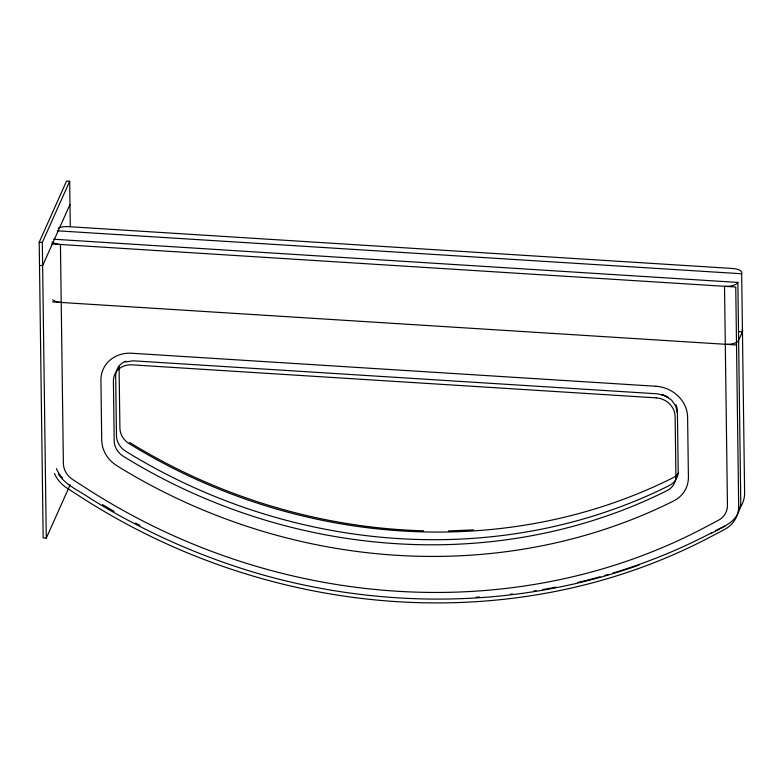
<?xml version="1.0" encoding="UTF-8"?>
<svg xmlns="http://www.w3.org/2000/svg" width="784" height="784" viewBox="0 0 784 784"><rect width="100%" height="100%" fill="white"/><g stroke="black" fill="none" stroke-linecap="round" stroke-linejoin="round"><path stroke-width="1.18" d="M70.168 484.747L46.285 538.118L43.169 537.922L39.2 242.246L66.552 181.094L69.678 181.29L70.286 226.498M46.285 538.118L42.316 242.442L69.678 181.29M69.992 204.477L42.63 265.629L39.514 265.433M53.694 239.218L737.803 282.426A11.417 4.635 -0.8 0 1 724.514 286.307L727.454 505.219A20.296 18.228 24.1 0 1 718.34 520.321L703.895 527.936A587.441 527.534 24.1 0 1 87.583 489.118L72.902 479.681A20.296 18.228 24.1 0 1 63.377 463.393L60.437 244.481A11.417 4.635 -0.8 0 1 52.067 241.913M58.261 228.056A11.417 4.635 -0.8 0 1 68.414 226.645L732.491 268.471A11.417 4.635 -0.8 0 1 741.674 273.763L57.457 230.81M715.665 530.65L721.084 527.799M722.887 526.848L724.7 525.897M710.765 533.62L725.994 525.662M638.989 565.097C519.292 607.639 386.826 609.295 264.796 575.446C203.624 558.198 144.991 532.326 90.954 498.879C79.909 491.019 66.238 485.806 58.477 474.193M124.901 362.022L133.27 360.816L657.541 393.833L665.106 395.704L668.625 397.664L661.294 394.401L665.106 395.704L671.555 400.075L675.916 406.288M448.526 530.915L473.624 529.896M423.566 530.797C320.009 527.955 217.629 496.782 129.546 442.382M39.2 242.246L42.316 242.442M51.646 243.932L735.745 287.013L738.685 505.925A31.723 28.489 24.1 0 1 724.455 529.533L710 537.138A598.878 537.804 24.1 0 1 81.712 497.575L67.032 488.128A31.723 28.489 24.1 0 1 54.459 473.458M738.734 331.642L742.399 331.867M52.42 301.909L736.529 344.989M675.73 405.916L677.288 412.864M741.674 273.763L744.614 492.675A31.723 28.489 24.1 0 1 739.185 508.963M737.862 282.299L740.743 501.339A31.723 28.489 24.1 0 1 726.503 524.947M742.144 329.554A11.417 4.635 -0.8 0 1 742.458 331.74L738.577 340.403A11.417 4.635 -0.8 0 1 725.288 344.284M61.211 302.457A11.417 4.635 -0.8 0 1 52.734 299.792M712.048 532.552A598.858 537.795 24.1 0 1 612.804 573.084M608.178 574.456A598.858 537.795 24.1 0 1 604.709 575.456M600.064 576.759A598.858 537.795 24.1 0 1 577.798 582.443M556.042 587.108A598.858 537.795 24.1 0 1 542.744 589.548M536.06 590.656A598.858 537.795 24.1 0 1 533.826 591.009M512.511 593.949A598.858 537.795 24.1 0 1 510.257 594.213M479.563 596.996A598.858 537.795 24.1 0 1 476.084 597.222M139.895 525.339A598.858 537.795 24.1 0 1 135.544 523.085M114.072 511.354A598.858 537.795 24.1 0 1 102.459 504.573M62.475 478.015A31.723 28.489 24.1 0 1 56.409 468.646M678.572 473.046A19.032 17.091 24.1 0 1 672.77 477.877A535.413 480.817 24.1 0 1 129.164 443.646A19.032 17.091 24.1 0 1 119.903 428.172L119.099 368.313A19.032 17.091 24.1 0 1 119.266 365.854M675.975 404.789A19.032 17.091 24.1 0 1 677.396 411.335L678.209 471.194A19.032 17.091 24.1 0 1 669.35 485.521A535.413 480.817 24.1 0 1 125.754 451.28A19.032 17.091 24.1 0 1 116.483 435.816L115.679 375.957A19.032 17.091 24.1 0 1 125.626 361.14M656.012 386.267L131.741 353.241A31.713 28.479 24.1 0 0 100.92 380.269L101.724 440.128A31.723 28.489 24.1 0 0 117.159 465.912A548.104 492.215 24.1 0 0 673.642 500.956A31.723 28.489 24.1 0 0 688.411 477.074L687.607 417.215A31.713 28.479 24.1 0 0 656.012 386.267M656.169 397.86L131.898 364.844A19.032 17.091 24.1 0 0 113.406 381.053L114.209 440.912A19.032 17.091 24.1 0 0 123.47 456.386A535.423 480.827 24.1 0 0 667.066 490.617A19.032 17.091 24.1 0 0 675.926 476.29L675.122 416.431A19.032 17.091 24.1 0 0 656.169 397.86"/></g></svg>
